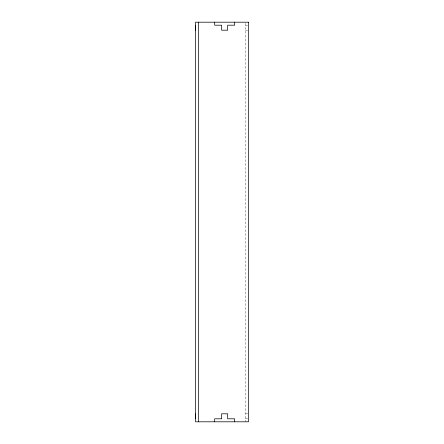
<?xml version="1.0" encoding="UTF-8"?>
<svg xmlns="http://www.w3.org/2000/svg" width="444" height="444" viewBox="0 0 444 444"><rect width="100%" height="100%" fill="white"/><g stroke="black" fill="none" stroke-linecap="round" stroke-linejoin="round"><path stroke-width="0.33" stroke-dasharray="2.22 1.67" d="M245.477 25.197L248.474 25.197M245.477 30.192L248.474 30.192M245.477 413.808L248.474 413.808M245.477 418.803L248.474 418.803M245.477 23.399L245.477 421.8"/><path stroke-width="0.67" d="M195.527 418.803L195.527 413.808M195.527 30.192L195.527 25.197M234.654 22.2L234.654 25.197L227.661 25.197L227.661 30.192L221.667 30.192L221.667 25.197L214.674 25.197L214.674 22.2M234.654 421.8L234.654 418.803L227.661 418.803L227.661 413.808L221.667 413.808L221.667 418.803L214.674 418.803L214.674 421.8M198.524 22.2L198.524 421.8M248.474 22.2L195.527 22.2L195.527 421.8L248.474 421.8L248.474 22.2"/></g></svg>
